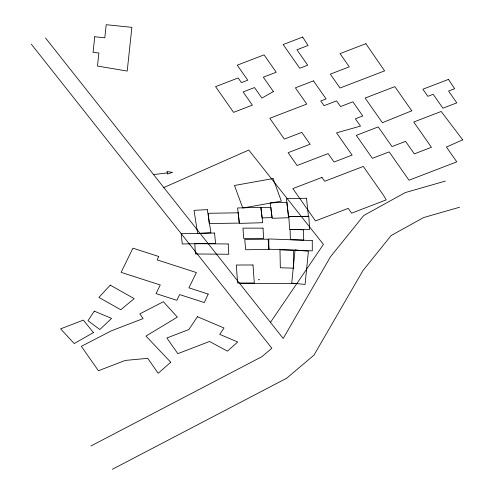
<?xml version="1.0" encoding="UTF-8"?>
<svg xmlns="http://www.w3.org/2000/svg" width="494" height="494" viewBox="0 0 494 494"><rect width="100%" height="100%" fill="white"/><g stroke="black" fill="none" stroke-linecap="round" stroke-linejoin="round"><path stroke-width="0.74" d="M270.465 322.366L323.44 244.413L248.791 150.04L163.823 187.553M90.939 445.996L261.956 356.643L271.861 348.282L31.32 44.201M112.354 469.3L286.65 378.237L313.931 355.192L362.899 270.644L391.143 235.521L423.617 217.558L459.599 207.233M445.384 181.07L405.136 192.623L363.757 215.508L330.579 256.645L283.198 338.464L45.485 37.952M153.554 174.573L167.324 172.925M239.67 283.433L296.95 283.389M295.066 249.952L291.732 283.099L305.07 284.427L308.404 251.279L295.066 249.952M94.731 36.747L93.07 52.376L98.874 52.969L97.479 66.054L127.211 71.08L131.873 27.343L106.198 24.7L104.808 37.785L94.731 36.747M208.196 294.06L204.306 302.55L179.618 294.591L176.833 300.315L156.036 293.609L160.241 284.976L121.116 272.355L132.905 248.173L158.778 256.516L157.129 259.887L196.371 272.54L188.912 287.841L208.196 294.06M94.28 311.152L88.012 320.692L99.837 329.535L111.576 318.377L94.28 311.152M197.446 316.71L188.875 329.529L166.861 337.989L177.821 353.655L209.505 341.478L227.475 351.154L237.719 341.996L219.744 334.364L224.01 327.985L197.446 316.71M110.242 285.131L98.917 297.425L120.783 309.757L134.189 298.635L110.242 285.131M170.745 362.244L158.191 373.26L147.749 358.335L125.272 360.422L98.417 370.735L81.349 346.343L111.434 330.776L143.118 318.599L139.814 313.881L163.378 301.717L177.365 317.099L145.983 336.074L170.745 362.244M93.391 332.592L74.217 343.571L60.626 328.85L83.375 320.106L93.391 332.592M273.386 91.551L261.888 98.09L254.527 87.568L243.128 91.946L252.36 105.142L233.569 112.36L215.575 86.648L238.164 77.966L241.436 82.64L247.772 80.207L237.256 65.177L264.068 54.877L276.22 72.241L263.339 77.188L273.386 91.551M462.68 139.827L446.422 147.045L456.789 161.859L409.001 180.224L389.167 151.874L372.371 158.327L356.291 135.344L378.25 126.902L392.008 146.57L405.568 141.358L414.324 153.869L431.441 147.298L413.75 122.012L441.191 111.465L462.68 139.827M411.768 110.798L382.381 122.71L365.128 98.053L394.854 86.629L411.768 110.798M302.655 37.05L283.167 44.54L299.753 68.24L307.713 65.177L296.925 49.764L308.034 45.497L302.655 37.05M365.856 43.694L340.051 53.611L349.307 66.838L330.313 74.131L340.026 88.012L384.622 70.877L365.856 43.694M313.468 80.88L295.393 87.827L306.762 104.073L269.786 118.282L284.34 139.08L301.803 132.373L310.102 144.236L288.119 152.677L297.104 165.515L328.121 153.597L334.037 162.044L352.111 155.097L336.538 132.837L360.497 126.106L355.377 118.795L362.775 115.954L352.883 101.813L340.557 106.55L336.581 100.862L324.045 105.679L320.748 100.967L326.089 98.917L313.468 80.88M172.165 172.344L167.639 174.086L166.947 171.511L172.165 172.344M448.441 79.404L422.889 89.223L427.866 96.336L433.176 94.292L442.908 108.198L456.808 102.857L448.552 91.057L454.684 88.698L448.441 79.404M321.958 177.42L292.874 188.597L315.499 220.935L348.251 208.351L351.629 213.173L386.203 199.891L383.684 195.55L363.306 166.429L324.663 181.279L321.958 177.42M273.083 178.581L234.496 185.472L242.758 208.03L281.339 201.138L273.083 178.581M207.301 209.654L194.025 210.351L197.637 233.44L210.919 232.742L207.301 209.654M286.81 202.305L270.175 202.892L272.145 218.305L288.78 217.718L286.81 202.305M270.836 207.313L260.851 207.634L262.116 217.916L272.101 217.588L270.836 207.313M260.9 207.301L237.589 207.974L239.392 223.393L262.703 222.714L260.9 207.301M306.496 198.236L286.501 198.699L288.434 216.693L308.429 216.23L306.496 198.236M214.538 233.044L181.199 233.693L182.243 243.974L215.575 243.326L214.538 233.044M259.109 279.536L258.8 279.802L259.109 279.536M238.262 212.809L208.252 213.291L209.234 223.572L239.244 223.09L238.262 212.809M268.131 239.201L244.777 239.448L245.66 249.729L269.02 249.489L268.131 239.201M253.002 264.975L236.311 265.019L237.614 283.019L254.311 282.976L253.002 264.975M263.012 228.148L242.974 228.129L243.666 238.417L263.697 238.435L263.012 228.148M308.855 216.656L288.817 216.563L289.595 229.42L309.639 229.512L308.855 216.656M228.228 243.968L194.815 243.684L195.371 253.965L228.778 254.256L228.228 243.968M303.495 229.772L290.12 229.395L290.33 239.67L303.705 240.053L303.495 229.772M293.356 250.18L279.981 249.791L280.326 267.779L293.702 268.168L293.356 250.18M312.251 240.578L268.779 238.942L268.829 249.217L312.301 250.847L312.251 240.578"/></g></svg>
